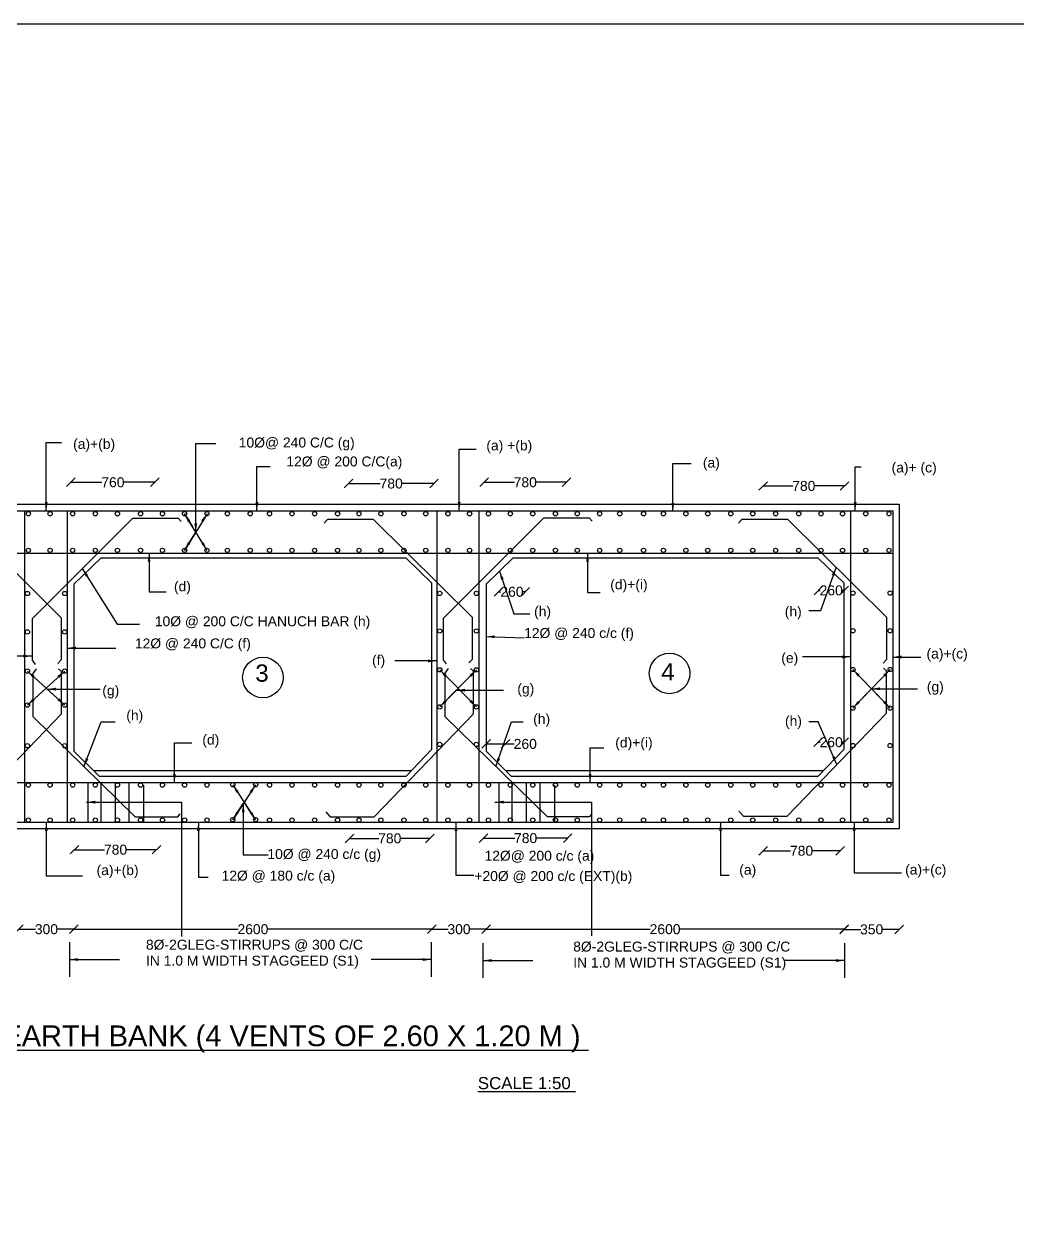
# Model space of a CAD drawing. Header units: millimetres. Extents: x 5124 to 2299956, y 2311 to 45634638.
# Drawn here: x 2138340 to 2195787, y 45565470 to 45634638 of the extents above; entities that cross this region are included whole.
import ezdxf

# ---------------------------------------------------------------- set-up
doc = ezdxf.new("R2010")
doc.units = ezdxf.units.MM
doc.header["$MEASUREMENT"] = 0
doc.layers.add('DRAWING', color=2, linetype='Continuous')
doc.layers.add('TEXT', color=7, linetype='Continuous')
doc.styles.get("Standard").update_dxf_attribs({"font": 'arial.ttf', "height": 575})
doc.dimstyles.get("Standard").update_dxf_attribs({"dimtxt": 575, "dimasz": 500, "dimexe": 0.18, "dimexo": 0.0625, "dimgap": 0.09, "dimtad": 0, "dimtoh": 1, "dimdec": 0, "dimzin": 0, "dimdsep": 46, "dimtxsty": 'Standard', "dimblk": 'OBLIQUE', "dimcen": 0.09, "dimse1": 1, "dimse2": 1, "dimadec": 0, "dimazin": 0, "dimtfac": 1, "dimtdec": 0, "dimtofl": 0, "dimtmove": 0, "dimatfit": 3, "dimfxl": 1, "dimtolj": 1, "dimtzin": 0, "dimarcsym": 0})

# ---------------------------------------------------------------- blocks, each defined once
blk = doc.blocks.new('_Oblique')
at = {"color": 0, "linetype": 'ByBlock', "lineweight": -2}
blk.add_line((-0.5, -0.5), (0.5, 0.5), dxfattribs=at)
blk = doc.blocks.new('*D58')
at = {"layer": 'Defpoints', "color": 0, "transparency": 16777216}
for p in [(2141054, 45608139), (2145918, 45608139), (2145918, 45608109)]:
    blk.add_point(p, dxfattribs=at)
at = {"layer": 'TEXT', "color": 0, "lineweight": -2, "transparency": 16777216}
for p, q in [((2141054, 45608109), (2142854, 45608109)), ((2145918, 45608109), (2144118, 45608109))]:
    blk.add_line(p, q, dxfattribs=at)
at = {"layer": 'TEXT', "color": 0, "lineweight": -2, "transparency": 16777216, "xscale": 500, "yscale": 500, "zscale": 500, "rotation": 180}
blk.add_blockref('_Oblique', (2141054, 45608109), dxfattribs=at)
at = {"layer": 'TEXT', "color": 0, "lineweight": -2, "transparency": 16777216, "xscale": 500, "yscale": 500, "zscale": 500}
blk.add_blockref('_Oblique', (2145918, 45608109), dxfattribs=at)
at = {"layer": 'TEXT', "color": 0, "transparency": 16777216, "insert": (2143486, 45608109), "char_height": 575, "attachment_point": 5}
blk.add_mtext('\\A1;760', dxfattribs=at)
blk = doc.blocks.new('*D59')
at = {"layer": 'Defpoints', "color": 0, "transparency": 16777216}
for p in [(2157106, 45608036), (2162060, 45608036), (2162060, 45608036)]:
    blk.add_point(p, dxfattribs=at)
at = {"layer": 'TEXT', "color": 0, "lineweight": -2, "transparency": 16777216}
for p, q in [((2157106, 45608036), (2158951, 45608036)), ((2162060, 45608036), (2160215, 45608036))]:
    blk.add_line(p, q, dxfattribs=at)
at = {"layer": 'TEXT', "color": 0, "lineweight": -2, "transparency": 16777216, "xscale": 500, "yscale": 500, "zscale": 500, "rotation": 180}
blk.add_blockref('_Oblique', (2157106, 45608036), dxfattribs=at)
at = {"layer": 'TEXT', "color": 0, "lineweight": -2, "transparency": 16777216, "xscale": 500, "yscale": 500, "zscale": 500}
blk.add_blockref('_Oblique', (2162060, 45608036), dxfattribs=at)
at = {"layer": 'TEXT', "color": 0, "transparency": 16777216, "insert": (2159583, 45608036), "char_height": 575, "attachment_point": 5}
blk.add_mtext('\\A1;780', dxfattribs=at)
blk = doc.blocks.new('*D60')
at = {"layer": 'Defpoints', "color": 0, "transparency": 16777216}
for p in [(2164959, 45608154), (2169719, 45608154), (2169719, 45608110)]:
    blk.add_point(p, dxfattribs=at)
at = {"layer": 'TEXT', "color": 0, "lineweight": -2, "transparency": 16777216}
for p, q in [((2164959, 45608110), (2166707, 45608110)), ((2169719, 45608110), (2167971, 45608110))]:
    blk.add_line(p, q, dxfattribs=at)
at = {"layer": 'TEXT', "color": 0, "lineweight": -2, "transparency": 16777216, "xscale": 500, "yscale": 500, "zscale": 500, "rotation": 180}
blk.add_blockref('_Oblique', (2164959, 45608110), dxfattribs=at)
at = {"layer": 'TEXT', "color": 0, "lineweight": -2, "transparency": 16777216, "xscale": 500, "yscale": 500, "zscale": 500}
blk.add_blockref('_Oblique', (2169719, 45608110), dxfattribs=at)
at = {"layer": 'TEXT', "color": 0, "transparency": 16777216, "insert": (2167339, 45608110), "char_height": 575, "attachment_point": 5}
blk.add_mtext('\\A1;780', dxfattribs=at)
blk = doc.blocks.new('*D61')
at = {"layer": 'Defpoints', "color": 0, "transparency": 16777216}
for p in [(2181091, 45608044), (2185809, 45608044), (2185809, 45607896)]:
    blk.add_point(p, dxfattribs=at)
at = {"layer": 'TEXT', "color": 0, "lineweight": -2, "transparency": 16777216}
for p, q in [((2181091, 45607896), (2182818, 45607896)), ((2185809, 45607896), (2184082, 45607896))]:
    blk.add_line(p, q, dxfattribs=at)
at = {"layer": 'TEXT', "color": 0, "lineweight": -2, "transparency": 16777216, "xscale": 500, "yscale": 500, "zscale": 500, "rotation": 180}
blk.add_blockref('_Oblique', (2181091, 45607896), dxfattribs=at)
at = {"layer": 'TEXT', "color": 0, "lineweight": -2, "transparency": 16777216, "xscale": 500, "yscale": 500, "zscale": 500}
blk.add_blockref('_Oblique', (2185809, 45607896), dxfattribs=at)
at = {"layer": 'TEXT', "color": 0, "transparency": 16777216, "insert": (2183450, 45607896), "char_height": 575, "attachment_point": 5}
blk.add_mtext('\\A1;780', dxfattribs=at)
blk = doc.blocks.new('*D62')
at = {"layer": 'Defpoints', "color": 0, "transparency": 16777216}
for p in [(2184290, 45603713), (2184290, 45601853), (2185779, 45602266)]:
    blk.add_point(p, dxfattribs=at)
at = {"layer": 'TEXT', "color": 0, "lineweight": -2, "transparency": 16777216}
for p, q in [((2184290, 45601853), (2184396, 45601853)), ((2185779, 45601853), (2185674, 45601853))]:
    blk.add_line(p, q, dxfattribs=at)
at = {"layer": 'TEXT', "color": 0, "lineweight": -2, "transparency": 16777216, "xscale": 500, "yscale": 500, "zscale": 500, "rotation": 180}
blk.add_blockref('_Oblique', (2184290, 45601853), dxfattribs=at)
at = {"layer": 'TEXT', "color": 0, "lineweight": -2, "transparency": 16777216, "xscale": 500, "yscale": 500, "zscale": 500}
blk.add_blockref('_Oblique', (2185779, 45601853), dxfattribs=at)
at = {"layer": 'TEXT', "color": 0, "transparency": 16777216, "insert": (2185035, 45601853), "char_height": 575, "attachment_point": 5}
blk.add_mtext('\\A1;260', dxfattribs=at)
blk = doc.blocks.new('*D63')
at = {"layer": 'Defpoints', "color": 0, "transparency": 16777216}
for p in [(2185779, 45593064), (2185779, 45592662), (2184287, 45591100)]:
    blk.add_point(p, dxfattribs=at)
at = {"layer": 'TEXT', "color": 0, "lineweight": -2, "transparency": 16777216}
for p, q in [((2184287, 45593064), (2184394, 45593064)), ((2185779, 45593064), (2185673, 45593064))]:
    blk.add_line(p, q, dxfattribs=at)
at = {"layer": 'TEXT', "color": 0, "lineweight": -2, "transparency": 16777216, "xscale": 500, "yscale": 500, "zscale": 500, "rotation": 180}
blk.add_blockref('_Oblique', (2184287, 45593064), dxfattribs=at)
at = {"layer": 'TEXT', "color": 0, "lineweight": -2, "transparency": 16777216, "xscale": 500, "yscale": 500, "zscale": 500}
blk.add_blockref('_Oblique', (2185779, 45593064), dxfattribs=at)
at = {"layer": 'TEXT', "color": 0, "transparency": 16777216, "insert": (2185033, 45593064), "char_height": 575, "attachment_point": 5}
blk.add_mtext('\\A1;260', dxfattribs=at)
blk = doc.blocks.new('*D71')
at = {"layer": 'Defpoints', "color": 0, "transparency": 16777216}
for p in [(2141273, 45586808), (2146007, 45586849), (2146007, 45586808)]:
    blk.add_point(p, dxfattribs=at)
at = {"layer": 'TEXT', "color": 0, "lineweight": -2, "transparency": 16777216}
for p, q in [((2141273, 45586849), (2143008, 45586849)), ((2146007, 45586849), (2144272, 45586849))]:
    blk.add_line(p, q, dxfattribs=at)
at = {"layer": 'TEXT', "color": 0, "lineweight": -2, "transparency": 16777216, "xscale": 500, "yscale": 500, "zscale": 500, "rotation": 180}
blk.add_blockref('_Oblique', (2141273, 45586849), dxfattribs=at)
at = {"layer": 'TEXT', "color": 0, "lineweight": -2, "transparency": 16777216, "xscale": 500, "yscale": 500, "zscale": 500}
blk.add_blockref('_Oblique', (2146007, 45586849), dxfattribs=at)
at = {"layer": 'TEXT', "color": 0, "transparency": 16777216, "insert": (2143640, 45586849), "char_height": 575, "attachment_point": 5}
blk.add_mtext('\\A1;780', dxfattribs=at)
blk = doc.blocks.new('*D72')
at = {"layer": 'Defpoints', "color": 0, "transparency": 16777216}
for p in [(2157178, 45587410), (2161825, 45587502), (2161825, 45587410)]:
    blk.add_point(p, dxfattribs=at)
at = {"layer": 'TEXT', "color": 0, "lineweight": -2, "transparency": 16777216}
for p, q in [((2157178, 45587502), (2158870, 45587502)), ((2161825, 45587502), (2160134, 45587502))]:
    blk.add_line(p, q, dxfattribs=at)
at = {"layer": 'TEXT', "color": 0, "lineweight": -2, "transparency": 16777216, "xscale": 500, "yscale": 500, "zscale": 500, "rotation": 180}
blk.add_blockref('_Oblique', (2157178, 45587502), dxfattribs=at)
at = {"layer": 'TEXT', "color": 0, "lineweight": -2, "transparency": 16777216, "xscale": 500, "yscale": 500, "zscale": 500}
blk.add_blockref('_Oblique', (2161825, 45587502), dxfattribs=at)
at = {"layer": 'TEXT', "color": 0, "transparency": 16777216, "insert": (2159502, 45587502), "char_height": 575, "attachment_point": 5}
blk.add_mtext('\\A1;780', dxfattribs=at)
blk = doc.blocks.new('*D73')
at = {"layer": 'Defpoints', "color": 0, "transparency": 16777216}
for p in [(2164928, 45587399), (2169791, 45587516), (2169791, 45587399)]:
    blk.add_point(p, dxfattribs=at)
at = {"layer": 'TEXT', "color": 0, "lineweight": -2, "transparency": 16777216}
for p, q in [((2164928, 45587516), (2166727, 45587516)), ((2169791, 45587516), (2167991, 45587516))]:
    blk.add_line(p, q, dxfattribs=at)
at = {"layer": 'TEXT', "color": 0, "lineweight": -2, "transparency": 16777216, "xscale": 500, "yscale": 500, "zscale": 500, "rotation": 180}
blk.add_blockref('_Oblique', (2164928, 45587516), dxfattribs=at)
at = {"layer": 'TEXT', "color": 0, "lineweight": -2, "transparency": 16777216, "xscale": 500, "yscale": 500, "zscale": 500}
blk.add_blockref('_Oblique', (2169791, 45587516), dxfattribs=at)
at = {"layer": 'TEXT', "color": 0, "transparency": 16777216, "insert": (2167359, 45587516), "char_height": 575, "attachment_point": 5}
blk.add_mtext('\\A1;780', dxfattribs=at)
blk = doc.blocks.new('*D74')
at = {"layer": 'Defpoints', "color": 0, "transparency": 16777216}
for p in [(2181091, 45586766), (2185551, 45586784), (2185551, 45586766)]:
    blk.add_point(p, dxfattribs=at)
at = {"layer": 'TEXT', "color": 0, "lineweight": -2, "transparency": 16777216}
for p, q in [((2181091, 45586784), (2182689, 45586784)), ((2185551, 45586784), (2183953, 45586784))]:
    blk.add_line(p, q, dxfattribs=at)
at = {"layer": 'TEXT', "color": 0, "lineweight": -2, "transparency": 16777216, "xscale": 500, "yscale": 500, "zscale": 500, "rotation": 180}
blk.add_blockref('_Oblique', (2181091, 45586784), dxfattribs=at)
at = {"layer": 'TEXT', "color": 0, "lineweight": -2, "transparency": 16777216, "xscale": 500, "yscale": 500, "zscale": 500}
blk.add_blockref('_Oblique', (2185551, 45586784), dxfattribs=at)
at = {"layer": 'TEXT', "color": 0, "transparency": 16777216, "insert": (2183321, 45586784), "char_height": 575, "attachment_point": 5}
blk.add_mtext('\\A1;780', dxfattribs=at)
blk = doc.blocks.new('*D79')
at = {"layer": 'Defpoints', "color": 0, "transparency": 16777216}
for p in [(2138050, 45592662), (2141233, 45592548), (2141233, 45582244)]:
    blk.add_point(p, dxfattribs=at)
at = {"layer": 'TEXT', "color": 0, "lineweight": -2, "transparency": 16777216}
for p, q in [((2138050, 45582244), (2139007, 45582244)), ((2141233, 45582244), (2140276, 45582244))]:
    blk.add_line(p, q, dxfattribs=at)
at = {"layer": 'TEXT', "color": 0, "lineweight": -2, "transparency": 16777216, "xscale": 500, "yscale": 500, "zscale": 500, "rotation": 180}
blk.add_blockref('_Oblique', (2138050, 45582244), dxfattribs=at)
at = {"layer": 'TEXT', "color": 0, "lineweight": -2, "transparency": 16777216, "xscale": 500, "yscale": 500, "zscale": 500}
blk.add_blockref('_Oblique', (2141233, 45582244), dxfattribs=at)
at = {"layer": 'TEXT', "color": 0, "transparency": 16777216, "insert": (2139642, 45582244), "char_height": 575, "attachment_point": 5}
blk.add_mtext('\\A1;300', dxfattribs=at)
blk = doc.blocks.new('*D80')
at = {"layer": 'Defpoints', "color": 0, "transparency": 16777216}
for p in [(2141233, 45592548), (2161938, 45592662), (2161938, 45582244)]:
    blk.add_point(p, dxfattribs=at)
at = {"layer": 'TEXT', "color": 0, "lineweight": -2, "transparency": 16777216}
for p, q in [((2141233, 45582244), (2150723, 45582244)), ((2161938, 45582244), (2152448, 45582244))]:
    blk.add_line(p, q, dxfattribs=at)
at = {"layer": 'TEXT', "color": 0, "lineweight": -2, "transparency": 16777216, "xscale": 500, "yscale": 500, "zscale": 500, "rotation": 180}
blk.add_blockref('_Oblique', (2141233, 45582244), dxfattribs=at)
at = {"layer": 'TEXT', "color": 0, "lineweight": -2, "transparency": 16777216, "xscale": 500, "yscale": 500, "zscale": 500}
blk.add_blockref('_Oblique', (2161938, 45582244), dxfattribs=at)
at = {"layer": 'TEXT', "color": 0, "transparency": 16777216, "insert": (2151586, 45582244), "char_height": 575, "attachment_point": 5}
blk.add_mtext('\\A1;2600', dxfattribs=at)
blk = doc.blocks.new('*D81')
at = {"layer": 'Defpoints', "color": 0, "transparency": 16777216}
for p in [(2161938, 45592662), (2165074, 45592548), (2165074, 45582244)]:
    blk.add_point(p, dxfattribs=at)
at = {"layer": 'TEXT', "color": 0, "lineweight": -2, "transparency": 16777216}
for p, q in [((2161938, 45582244), (2162872, 45582244)), ((2165074, 45582244), (2164140, 45582244))]:
    blk.add_line(p, q, dxfattribs=at)
at = {"layer": 'TEXT', "color": 0, "lineweight": -2, "transparency": 16777216, "xscale": 500, "yscale": 500, "zscale": 500, "rotation": 180}
blk.add_blockref('_Oblique', (2161938, 45582244), dxfattribs=at)
at = {"layer": 'TEXT', "color": 0, "lineweight": -2, "transparency": 16777216, "xscale": 500, "yscale": 500, "zscale": 500}
blk.add_blockref('_Oblique', (2165074, 45582244), dxfattribs=at)
at = {"layer": 'TEXT', "color": 0, "transparency": 16777216, "insert": (2163506, 45582244), "char_height": 575, "attachment_point": 5}
blk.add_mtext('\\A1;300', dxfattribs=at)
blk = doc.blocks.new('*D82')
at = {"layer": 'Defpoints', "color": 0, "transparency": 16777216}
for p in [(2165074, 45592548), (2185779, 45592662), (2185779, 45582244)]:
    blk.add_point(p, dxfattribs=at)
at = {"layer": 'TEXT', "color": 0, "lineweight": -2, "transparency": 16777216}
for p, q in [((2165074, 45582244), (2174564, 45582244)), ((2185779, 45582244), (2176289, 45582244))]:
    blk.add_line(p, q, dxfattribs=at)
at = {"layer": 'TEXT', "color": 0, "lineweight": -2, "transparency": 16777216, "xscale": 500, "yscale": 500, "zscale": 500, "rotation": 180}
blk.add_blockref('_Oblique', (2165074, 45582244), dxfattribs=at)
at = {"layer": 'TEXT', "color": 0, "lineweight": -2, "transparency": 16777216, "xscale": 500, "yscale": 500, "zscale": 500}
blk.add_blockref('_Oblique', (2185779, 45582244), dxfattribs=at)
at = {"layer": 'TEXT', "color": 0, "transparency": 16777216, "insert": (2175427, 45582244), "char_height": 575, "attachment_point": 5}
blk.add_mtext('\\A1;2600', dxfattribs=at)
blk = doc.blocks.new('*D83')
at = {"layer": 'Defpoints', "color": 0, "transparency": 16777216}
for p in [(2185779, 45592662), (2188974, 45588571), (2188974, 45582235)]:
    blk.add_point(p, dxfattribs=at)
at = {"layer": 'TEXT', "color": 0, "lineweight": -2, "transparency": 16777216}
for p, q in [((2185779, 45582235), (2186743, 45582235)), ((2188974, 45582235), (2188011, 45582235))]:
    blk.add_line(p, q, dxfattribs=at)
at = {"layer": 'TEXT', "color": 0, "lineweight": -2, "transparency": 16777216, "xscale": 500, "yscale": 500, "zscale": 500, "rotation": 180}
blk.add_blockref('_Oblique', (2185779, 45582235), dxfattribs=at)
at = {"layer": 'TEXT', "color": 0, "lineweight": -2, "transparency": 16777216, "xscale": 500, "yscale": 500, "zscale": 500}
blk.add_blockref('_Oblique', (2188974, 45582235), dxfattribs=at)
at = {"layer": 'TEXT', "color": 0, "transparency": 16777216, "insert": (2187377, 45582235), "char_height": 575, "attachment_point": 5}
blk.add_mtext('\\A1;350', dxfattribs=at)
blk = doc.blocks.new('*D116')
at = {"layer": 'Defpoints', "color": 0, "transparency": 16777216}
for p in [(2167343, 45603718), (2165792, 45602225), (2167343, 45601770)]:
    blk.add_point(p, dxfattribs=at)
at = {"layer": 'TEXT', "color": 0, "lineweight": -2, "transparency": 16777216}
for p, q in [((2165792, 45601770), (2165928, 45601770)), ((2167343, 45601770), (2167207, 45601770))]:
    blk.add_line(p, q, dxfattribs=at)
at = {"layer": 'TEXT', "color": 0, "lineweight": -2, "transparency": 16777216, "xscale": 500, "yscale": 500, "zscale": 500, "rotation": 180}
blk.add_blockref('_Oblique', (2165792, 45601770), dxfattribs=at)
at = {"layer": 'TEXT', "color": 0, "lineweight": -2, "transparency": 16777216, "xscale": 500, "yscale": 500, "zscale": 500}
blk.add_blockref('_Oblique', (2167343, 45601770), dxfattribs=at)
at = {"layer": 'TEXT', "color": 0, "transparency": 16777216, "insert": (2166567, 45601770), "char_height": 575, "attachment_point": 5}
blk.add_mtext('\\A1;260', dxfattribs=at)
blk = doc.blocks.new('*D117')
at = {"layer": 'Defpoints', "color": 0, "transparency": 16777216}
for p in [(2166201, 45592967), (2165074, 45592548), (2166201, 45591429)]:
    blk.add_point(p, dxfattribs=at)
at = {"layer": 'TEXT', "color": 0, "lineweight": -2, "transparency": 16777216}
for p, q in [((2165074, 45592967), (2166201, 45592967)), ((2166201, 45592967), (2166701, 45592967))]:
    blk.add_line(p, q, dxfattribs=at)
at = {"layer": 'TEXT', "color": 0, "lineweight": -2, "transparency": 16777216, "xscale": 500, "yscale": 500, "zscale": 500, "rotation": 180}
blk.add_blockref('_Oblique', (2165074, 45592967), dxfattribs=at)
at = {"layer": 'TEXT', "color": 0, "lineweight": -2, "transparency": 16777216, "xscale": 500, "yscale": 500, "zscale": 500}
blk.add_blockref('_Oblique', (2166201, 45592967), dxfattribs=at)
at = {"layer": 'TEXT', "color": 0, "transparency": 16777216, "insert": (2167340, 45592967), "char_height": 575, "attachment_point": 5}
blk.add_mtext('\\A1;260', dxfattribs=at)

msp = doc.modelspace()

# ---------------------------------------------------------------- linework, layer by layer
at = {"layer": 'DRAWING', "color": 0}
for points in [[(2090294.9, 45606836), (2188974.4, 45606836), (2188974.4, 45588051.3), (2090294.9, 45588051.3)], [(2090666.8, 45606464.1), (2188602.5, 45606464.1), (2188602.5, 45588423.1), (2090666.8, 45588423.1)]]:
    msp.add_lwpolyline(points, close=True, dxfattribs=at)
for points in [[(2140293.2, 45597630.3), (2140508.7, 45597851.9), (2140508.7, 45600256.4), (2134792.6, 45605931.2), (2132131.2, 45605931.2), (2131936.2, 45605721.3)], [(2138379.5, 45606464.1), (2138379.5, 45588423.1)], [(2147431.4, 45605842.3), (2147279.6, 45606017.9), (2144626.5, 45606017.9), (2138810.1, 45600211.7), (2138810.1, 45597811.1), (2138994.5, 45597569.9)], [(2140845.1, 45606464.1), (2140845.1, 45588423.1)], [(2164065.9, 45597655.9), (2164281.3, 45597877.5), (2164281.3, 45600282), (2158565.2, 45605956.8), (2155903.9, 45605956.8), (2155708.8, 45605746.9)], [(2162219.5, 45606464.1), (2162219.5, 45588423.1)], [(2171204.1, 45605867.9), (2171052.2, 45606043.5), (2168399.2, 45606043.5), (2162582.8, 45600237.3), (2162582.8, 45597836.7), (2162767.2, 45597595.5)], [(2164656.8, 45606464.1), (2164656.8, 45588423.1)], [(2188031.6, 45597651.7), (2188247, 45597873.3), (2188247, 45600277.8), (2182530.9, 45605952.6), (2179869.6, 45605952.6), (2179674.5, 45605742.6)], [(2186152.7, 45606464.1), (2186152.7, 45588423.1)], [(2090666.8, 45604010), (2188602.5, 45604010)], [(2141233.2, 45602219.4), (2141233.2, 45592547.7), (2142691.6, 45591099.7), (2160446.2, 45591099.7), (2161938.2, 45592662.1), (2161938.2, 45602265.7), (2160449.1, 45603713.1), (2142783.7, 45603713.1), (2141233.2, 45602219.4)], [(2165074.3, 45602219.4), (2165074.3, 45592547.7), (2166532.8, 45591099.7), (2184287.4, 45591099.7), (2185779.3, 45592662.1), (2185779.3, 45602265.7), (2184290.3, 45603713.1), (2166624.8, 45603713.1), (2165074.3, 45602219.4)], [(2131967.9, 45589032.9), (2132232.2, 45588747.4), (2134761.1, 45588747.4), (2140514.7, 45594704), (2140514.7, 45597161.4), (2140341.7, 45597313.4)], [(2139052.7, 45597318.7), (2138857.3, 45597054.1), (2138857.3, 45594550.8), (2144767.9, 45588753), (2147243.3, 45588753), (2147369.4, 45588915.2)], [(2155797.4, 45589044.8), (2156061.8, 45588759.3), (2158590.7, 45588759.3), (2164344.3, 45594715.9), (2164344.3, 45597173.4), (2164171.3, 45597325.3)], [(2162882.3, 45597330.6), (2162686.8, 45597066), (2162686.8, 45594562.7), (2168597.5, 45588764.9), (2171072.9, 45588764.9), (2171199, 45588927.1)], [(2179691.1, 45589076.7), (2179955.4, 45588791.2), (2182484.3, 45588791.2), (2188237.9, 45594747.8), (2188237.9, 45597205.2), (2188064.9, 45597357.2)], [(2142359.9, 45591429), (2160758.7, 45591426.9)], [(2166201.1, 45591429), (2184599.8, 45591426.9)], [(2090666.8, 45590730.5), (2188602.5, 45590730.5)]]:
    msp.add_lwpolyline(points, dxfattribs=at)
for centre in [(2138595.5, 45606288.7), (2139851.5, 45606288.7), (2141159.9, 45606288.7), (2142470.2, 45606288.7), (2143745.9, 45606288.7), (2145087, 45606288.7), (2146354.8, 45606288.7), (2147630.4, 45606288.7), (2148930.2, 45606288.7), (2150104.5, 45606288.7), (2151430.3, 45606288.7), (2152545.8, 45606288.7), (2153845.2, 45606288.7), (2155156.9, 45606288.7), (2156485.4, 45606288.7), (2157723.5, 45606288.7), (2158986.1, 45606288.7), (2160322.3, 45606288.7), (2161581.8, 45606288.7), (2162865.4, 45606288.7), (2164116.4, 45606288.7), (2165210.5, 45606288.7), (2166476.8, 45606288.7), (2167772.4, 45606288.7), (2169081.8, 45606288.7), (2170348.2, 45606288.7), (2171643.8, 45606288.7), (2172806.8, 45606288.7), (2174185.1, 45606288.7), (2175330.9, 45606288.7), (2176631.7, 45606288.7), (2177893, 45606288.7), (2179228.3, 45606288.7), (2180494.6, 45606288.7), (2181821.3, 45606288.7), (2183159.6, 45606288.7), (2184443.1, 45606288.7), (2185692.3, 45606288.7), (2187036.1, 45606288.7), (2188380, 45606288.7), (2138595.5, 45604171.5), (2139851.5, 45604171.5), (2141159.9, 45604171.5), (2142470.2, 45604171.5), (2143745.9, 45604171.5), (2145087, 45604171.5), (2146354.8, 45604171.5), (2147630.4, 45604171.5), (2148930.2, 45604171.5), (2150104.5, 45604171.5), (2151430.3, 45604171.5), (2152545.8, 45604171.5), (2153845.2, 45604171.5), (2155156.9, 45604171.5), (2156485.4, 45604171.5), (2157723.5, 45604171.5), (2158986.1, 45604171.5), (2160322.3, 45604171.5), (2161581.8, 45604171.5), (2162865.4, 45604171.5), (2164116.4, 45604171.5), (2165210.5, 45604171.5), (2166476.8, 45604171.5), (2167772.4, 45604171.5), (2169081.8, 45604171.5), (2170348.2, 45604171.5), (2171643.8, 45604171.5), (2172806.8, 45604171.5), (2174185.1, 45604171.5), (2175330.9, 45604171.5), (2176631.7, 45604171.5), (2177893, 45604171.5), (2179228.3, 45604171.5), (2180494.6, 45604171.5), (2181821.3, 45604171.5), (2183159.6, 45604171.5), (2184443.1, 45604171.5), (2185692.3, 45604171.5), (2187036.1, 45604171.5), (2188380, 45604171.5), (2138540.7, 45601675), (2140701.4, 45601675), (2162389.7, 45601680.1), (2164512.6, 45601680.1), (2186288.9, 45601697.2), (2188443.9, 45601697.2), (2138540.7, 45599449), (2140701.4, 45599449), (2162389.7, 45599505.2), (2164512.6, 45599505.2), (2186288.9, 45599516), (2188443.9, 45599516), (2138540.7, 45597182.4), (2140701.4, 45597182.4), (2162389.7, 45597256.6), (2164512.6, 45597256.6), (2186288.9, 45597275.4), (2188443.9, 45597275.4), (2138540.7, 45595219.5), (2140701.4, 45595219.5), (2162389.7, 45595108.8), (2164512.6, 45595108.8), (2186288.9, 45595043.6), (2188443.9, 45595043.6), (2138540.7, 45592865), (2140701.4, 45592865), (2162389.7, 45592939.5), (2164512.6, 45592939.5), (2186288.9, 45592872.8), (2188443.9, 45592872.8), (2138595.5, 45590586), (2139851.5, 45590586), (2141159.9, 45590586), (2142470.2, 45590586), (2143745.9, 45590586), (2145087, 45590586), (2146354.8, 45590586), (2147630.4, 45590586), (2148930.2, 45590586), (2150417.8, 45590606.8), (2151743.6, 45590606.8), (2152545.8, 45590586), (2153845.2, 45590586), (2155156.9, 45590586), (2156485.4, 45590586), (2157723.5, 45590586), (2158986.1, 45590586), (2160322.3, 45590586), (2161581.8, 45590586), (2162865.4, 45590586), (2164116.4, 45590586), (2165210.5, 45590586), (2166476.8, 45590586), (2167772.4, 45590586), (2169081.8, 45590586), (2170348.2, 45590586), (2171643.8, 45590586), (2172806.8, 45590586), (2174185.1, 45590586), (2175330.9, 45590586), (2176631.7, 45590586), (2177893, 45590586), (2179228.3, 45590586), (2180494.6, 45590586), (2181821.3, 45590586), (2183159.6, 45590586), (2184443.1, 45590586), (2185692.3, 45590586), (2187036.1, 45590586), (2188380, 45590586), (2138595.5, 45588563.7), (2139851.5, 45588563.7), (2141159.9, 45588563.7), (2142470.2, 45588563.7), (2143745.9, 45588563.7), (2145087, 45588563.7), (2146354.8, 45588563.7), (2147630.4, 45588563.7), (2148930.2, 45588563.7), (2150417.8, 45588584.6), (2151743.6, 45588584.6), (2152545.8, 45588563.7), (2153845.2, 45588563.7), (2155156.9, 45588563.7), (2156485.4, 45588563.7), (2157723.5, 45588563.7), (2158986.1, 45588563.7), (2160322.3, 45588563.7), (2161581.8, 45588563.7), (2162865.4, 45588563.7), (2164116.4, 45588563.7), (2165210.5, 45588563.7), (2166476.8, 45588563.7), (2167772.4, 45588563.7), (2169081.8, 45588563.7), (2170348.2, 45588563.7), (2171643.8, 45588563.7), (2172806.8, 45588563.7), (2174185.1, 45588563.7), (2175330.9, 45588563.7), (2176631.7, 45588563.7), (2177893, 45588563.7), (2179228.3, 45588563.7), (2180494.6, 45588563.7), (2181821.3, 45588563.7), (2183159.6, 45588563.7), (2184443.1, 45588563.7), (2185692.3, 45588563.7), (2187036.1, 45588563.7), (2188380, 45588563.7)]:
    msp.add_circle(centre, 123.5, dxfattribs=at)
at = {"layer": 'TEXT', "color": 0}
msp.add_lwpolyline([(2299757.1, 45496302.2), (2079387.7, 45496302.2), (2079387.7, 45634638.2), (2299757.1, 45634638.2)], close=True, dxfattribs=at)
for points in [[(2142041.6, 45590730.5), (2142041.6, 45588423.1)], [(2142797.1, 45590730.5), (2142797.1, 45588423.1)], [(2143616.4, 45590730.5), (2143616.4, 45588423.1)], [(2144404.5, 45590730.5), (2144404.5, 45588423.1)], [(2165812.7, 45590730.5), (2165812.7, 45588423.1)], [(2166568.2, 45590730.5), (2166568.2, 45588423.1)], [(2167387.6, 45590730.5), (2167387.6, 45588423.1)], [(2168175.6, 45590730.5), (2168175.6, 45588423.1)], [(2145260.7, 45590586), (2145260.7, 45588423.1)], [(2169031.8, 45590586), (2169031.8, 45588423.1)], [(2140977.2, 45581502.2), (2140977.2, 45579482.1)], [(2161901.9, 45581502.2), (2161901.9, 45579482.1)], [(2164886, 45581443.2), (2164886, 45579423)], [(2185810.6, 45581443.2), (2185810.6, 45579423)]]:
    msp.add_lwpolyline(points, dxfattribs=at)
at = {"layer": 'TEXT'}
msp.add_lwpolyline([(2151026.2, 45586556.5), (2152463.7, 45586556.5)], dxfattribs=at)
at = {"layer": 'TEXT', "color": 0}
for centre in [(2152165.9, 45596813.7), (2175684.5, 45597050.9)]:
    msp.add_circle(centre, 1173.6, dxfattribs=at)

# ---------------------------------------------------------------- texts
for s, height, p in [('(a)+(b)', 575, (2141183.8, 45610045)), ('10Ø@ 240 C/C (g)', 575, (2150765, 45610125.2)), ('(a) +(b) ', 575, (2165087.9, 45609955.9)), ('12Ø @ 200 C/C(a)', 575, (2153521.6, 45609028.8)), ('(a)', 575, (2177611.9, 45608960.3)), ('(a)+ (c)', 575, (2188527.8, 45608679.9)), ('(d)+(i)', 575, (2172253.9, 45601915.5)), ('(d)', 575, (2147017.8, 45601799)), ('10Ø @ 200 C/C HANUCH BAR (h)', 575, (2145910.2, 45599780.3)), ('(h)', 575, (2167848.5, 45600355.6)), ('(h)', 575, (2182347.4, 45600348.5)), ('12Ø @ 240 c/c (f)', 575, (2167272.5, 45599100.4)), ('12Ø @ 240 C/C (f)', 575, (2144758.3, 45598498.9)), ('(a)+(c)', 575, (2190546.9, 45597912)), ('(f)', 575, (2158476.3, 45597531.4)), ('4', 1000, (2175200.9, 45596640.3)), ('(e)', 575, (2182147.1, 45597667.2)), ('3', 1000, (2151720.7, 45596568)), ('(g)', 575, (2142873.4, 45595779.3)), ('(g)', 575, (2166879.8, 45595883.9)), ('(g)', 575, (2190566.1, 45595995.9)), ('(h)', 575, (2144260.9, 45594341)), ('(h)', 575, (2167796.1, 45594131.8)), ('(h)', 575, (2182361, 45594014.6)), ('(d)', 575, (2148659, 45592928.9)), ('(d)+(i)', 575, (2172543.9, 45592763.4)), ('10Ø @ 240 c/c (g)', 575, (2152423.3, 45586309)), ('12Ø@ 200 c/c (a)', 575, (2164982.3, 45586211)), ('(a)+(b)', 575, (2142542.6, 45585378.8)), ('(a)', 575, (2179716.9, 45585402.8)), ('(a)+(c)', 575, (2189310, 45585410.9)), ('12Ø @ 180 c/c (a)', 575, (2149774.2, 45585059.4)), ('+20Ø @ 200 c/c (EXT)(b)', 575, (2164393.6, 45585034.9)), ('8Ø-2GLEG-STIRRUPS @ 300 C/C', 575, (2145398.7, 45581062.8)), ('8Ø-2GLEG-STIRRUPS @ 300 C/C', 575, (2170112.8, 45580954)), ('IN 1.0 M WIDTH STAGGEED (S1)', 575, (2145398.7, 45580139.1)), ('IN 1.0 M WIDTH STAGGEED (S1)', 575, (2170112.8, 45580030.3)), ('%%UR.C.C DETAILS OF BOX UNDER EARTH BANK (4 VENTS OF 2.60 X 1.20 M ) ', 1200, (2111391.1, 45575477.7)), ('%%USCALE 1:50 ', 700, (2164591.4, 45572990.9))]:
    msp.add_text(s, height=height, dxfattribs=at).set_placement(p)

# ---------------------------------------------------------------- dimensions: what is measured, and where the dimension line sits
for base, p1, p2, text, picture, middle in [((2145918.2, 45608108.7), (2141053.9, 45608138.9), (2145918.2, 45608138.9), '760', '*D58', (2143486, 45608108.7)), ((2162060.1, 45608035.9), (2157105.9, 45608035.9), (2162060.1, 45608035.9), '780', '*D59', (2159583, 45608035.9)), ((2169719.1, 45608109.6), (2164959.3, 45608154.4), (2169719.1, 45608154.4), '780', '*D60', (2167339.2, 45608109.6)), ((2185809.2, 45607895.6), (2181091.3, 45608043.6), (2185809.2, 45608043.6), '780', '*D61', (2183450.2, 45607895.6)), ((2167342.6, 45601769.9), (2165792.1, 45602224.6), (2167342.6, 45603718.3), '260', '*D116', (2166567.4, 45601769.9)), ((2184290.3, 45601852.9), (2185779.3, 45602265.7), (2184290.3, 45603713.1), '260', '*D62', (2185034.8, 45601852.9)), ((2166201.1, 45592967.3), (2165074.3, 45592547.7), (2166201.1, 45591429), '260', '*D117', (2167340.3, 45592967.3)), ((2185779.3, 45593064.2), (2184287.4, 45591099.7), (2185779.3, 45592662.1), '260', '*D63', (2185033.4, 45593064.2)), ((2141233.2, 45582244), (2138049.9, 45592662.1), (2141233.2, 45592547.7), '300', '*D79', (2139641.5, 45582244)), ((2161938.2, 45582244), (2141233.2, 45592547.7), (2161938.2, 45592662.1), '2600', '*D80', (2151585.7, 45582244)), ((2165074.3, 45582244), (2161938.2, 45592662.1), (2165074.3, 45592547.7), '300', '*D81', (2163506.3, 45582244)), ((2185779.3, 45582244), (2165074.3, 45592547.7), (2185779.3, 45592662.1), '2600', '*D82', (2175426.8, 45582244)), ((2188974.4, 45582234.6), (2185779.3, 45592662.1), (2188974.4, 45588571.5), '350', '*D83', (2187376.9, 45582234.6)), ((2161825.4, 45587501.6), (2157177.8, 45587410.5), (2161825.4, 45587410.5), '780', '*D72', (2159501.6, 45587501.6)), ((2169790.7, 45587515.7), (2164928, 45587398.9), (2169790.7, 45587398.9), '780', '*D73', (2167359.4, 45587515.7)), ((2146007, 45586849.5), (2141272.7, 45586807.8), (2146007, 45586807.8), '780', '*D71', (2143639.8, 45586849.5)), ((2185550.8, 45586784.4), (2181090.7, 45586766.1), (2185550.8, 45586766.1), '780', '*D74', (2183320.8, 45586784.4))]:
    dim = msp.add_linear_dim(base=base, p1=p1, p2=p2, text=text, dimstyle='Standard', dxfattribs=at)
    dim.commit()
    dim.dimension.update_dxf_attribs({"geometry": picture, "text_midpoint": middle})

# ---------------------------------------------------------------- leaders
at = {"layer": 'DRAWING', "color": 0}
for points in [[(2148930.2, 45606288.7), (2147630.4, 45604171.5)], [(2148930.2, 45604171.5), (2147630.4, 45606288.7)], [(2147630.4, 45606288.7), (2148107.8, 45605511.2)], [(2147630.4, 45604171.5), (2148280.3, 45605230.1)], [(2140701.4, 45597182.4), (2138540.7, 45595219.5)], [(2138540.7, 45597182.4), (2140701.4, 45595219.5)], [(2164512.6, 45597256.6), (2162389.7, 45595108.8)], [(2162389.7, 45597256.6), (2164512.6, 45595108.8)], [(2188443.9, 45597275.4), (2186288.9, 45595043.6)], [(2186288.9, 45597275.4), (2188443.9, 45595043.6)], [(2138540.7, 45595219.5), (2139447.1, 45596042.9)], [(2140701.4, 45595219.5), (2139690.3, 45596138.1)], [(2162389.7, 45595108.8), (2163346.7, 45596077)], [(2164512.6, 45595108.8), (2163598.5, 45596033.6)], [(2186288.9, 45595043.6), (2187078.9, 45595861.8)], [(2188443.9, 45595043.6), (2187599.5, 45595918)], [(2151743.6, 45590606.8), (2150417.8, 45588584.6)], [(2150417.8, 45590606.8), (2151743.6, 45588584.6)], [(2150417.8, 45588584.6), (2151026.2, 45589512.6)], [(2151743.6, 45588584.6), (2151149.4, 45589490.9)]]:
    msp.add_leader(points, dimstyle='Standard', override={"dimgap": 0.09, "dimtad": 0}, dxfattribs=at)
at = {"layer": 'TEXT', "color": 0}
for points in [[(2139634.7, 45606464.1), (2139634.7, 45610415.5), (2140520.5, 45610415.5)], [(2148280.3, 45605230.1), (2148280.3, 45610364.2), (2149442.5, 45610364.2)], [(2163516.7, 45606464.1), (2163516.7, 45610029), (2164493.9, 45610029)], [(2151817.9, 45606464.1), (2151817.9, 45609027.1), (2152589.4, 45609027.1)], [(2175877.2, 45606412.5), (2175877.2, 45609201), (2176938.8, 45609201)], [(2186423, 45606464.1), (2186423, 45609009.7), (2186770.7, 45609009.7)], [(2145578, 45604010), (2145578, 45601768), (2146576.6, 45601768)], [(2170940.1, 45604010), (2170940.1, 45601730.4), (2171678.9, 45601730.4)], [(2185313.4, 45603190.2), (2184407.2, 45600668.3), (2183738.4, 45600668.3)], [(2141718.3, 45603114.8), (2143737, 45599909), (2145029.5, 45599909)], [(2165849.6, 45602966.3), (2166681.8, 45600506.4), (2167595.7, 45600506.4)], [(2165074.3, 45599185.2), (2167272.5, 45599100.4)], [(2140845.1, 45598519.6), (2143658.8, 45598519.6)], [(2138810.1, 45598052.7), (2135809.7, 45598052.7)], [(2162219.5, 45597771.9), (2159786.4, 45597771.9)], [(2186152.7, 45598002.9), (2183374.3, 45598002.9)], [(2188602.5, 45597999), (2190215, 45597999)], [(2187366.4, 45596159.5), (2190034.6, 45596159.5)], [(2139690.3, 45596138.1), (2142750.4, 45596138.1)], [(2163346.7, 45596077), (2166079.4, 45596077)], [(2141812.6, 45591651.9), (2142804.9, 45594256.1), (2143619.5, 45594256.1)], [(2165642.2, 45591663.8), (2166533.6, 45594239.6), (2167209.2, 45594239.6)], [(2185361.1, 45591769.5), (2184278.8, 45594241.8), (2183748, 45594241.8)], [(2147045.4, 45590730.5), (2147045.4, 45593038.8), (2148045.2, 45593038.8)], [(2171089.3, 45590730.5), (2171089.3, 45592735), (2171880.8, 45592735)], [(2141968.8, 45589599.2), (2147461, 45589599.2), (2147461, 45581819.9)], [(2151026.2, 45589512.6), (2151026.2, 45586556.5)], [(2165583.6, 45589601), (2171161.9, 45589601), (2171161.9, 45581861.1)], [(2139634.7, 45588423.1), (2139634.7, 45585337.6), (2141721.9, 45585337.6)], [(2148430.1, 45588423.1), (2148430.1, 45585263.4), (2149001, 45585263.4)], [(2163332.4, 45588423.1), (2163332.4, 45585371.5), (2164357.8, 45585371.5)], [(2178634.3, 45588423.1), (2178634.3, 45585378.5), (2179127.8, 45585378.5)], [(2186364.7, 45588423.1), (2186364.7, 45585514.8), (2189108.2, 45585514.8)], [(2140977.2, 45580492.2), (2143867.6, 45580492.2)], [(2161901.9, 45580492.2), (2158425.2, 45580492.2)], [(2164886, 45580433.1), (2167776.4, 45580433.1)], [(2185810.6, 45580433.1), (2182334, 45580433.1)]]:
    msp.add_leader(points, dimstyle='Standard', override={"dimgap": 0.09, "dimtad": 0}, dxfattribs=at)

doc.saveas('drawing.dxf')
